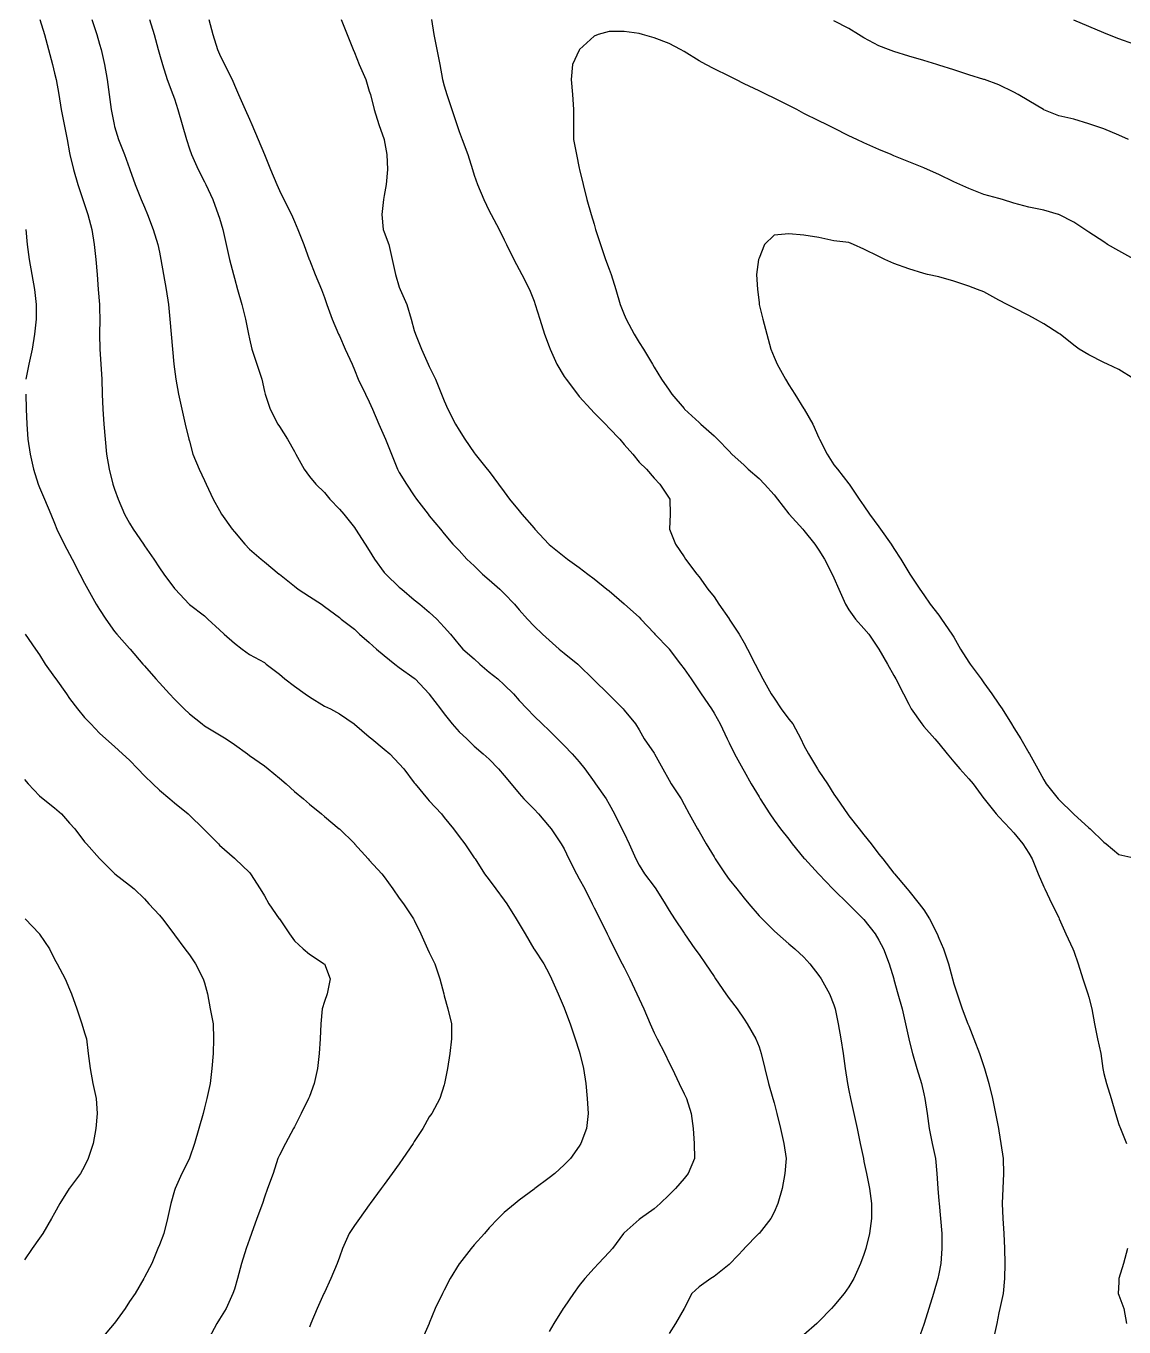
# Model space of a CAD drawing. Extents: x -280806 to 176394, y -263086 to 194114.
# Drawn here: x -176438 to -102989, y -219209 to -132171 of the extents above; entities that cross this region are included whole.
import ezdxf

# ---------------------------------------------------------------- set-up
doc = ezdxf.new("R2010")
doc.units = 0

msp = doc.modelspace()

# ---------------------------------------------------------------- linework, layer by layer
at = {"layer": 'CONTOURS'}
for points in [[(-175505.0592, -131741.0522, 518160), (-175192.1515, -132743.6918, 518160), (-174927.3413, -133746.3314, 518160), (-174673.9306, -134748.971, 518160), (-174527.1998, -135321.2026, 518160), (-174423.7507, -135751.5802, 518160), (-174241.145, -136754.2198, 518160), (-174082.771, -137756.8594, 518160), (-173889.4363, -138759.499, 518160), (-173686.1652, -139762.1081, 518160), (-173524.5602, -140652.307, 518160), (-173503.3766, -140764.7477, 518160), (-173269.9303, -141767.3873, 518160), (-172965.9838, -142769.9964, 518160), (-172631.3134, -143772.636, 518160), (-172521.9511, -144101.7286, 518160), (-172302.6475, -144775.2756, 518160), (-172035.5818, -145777.9152, 518160), (-171873.1538, -146780.5243, 518160), (-171758.3662, -147783.1639, 518160), (-171682.2576, -148785.8035, 518160), (-171621.389, -149788.4431, 518160), (-171528.6994, -150791.0522, 518160), (-171519.3115, -151073.1142, 518160), (-171491.9405, -151793.6918, 518160), (-171511.7525, -152796.3314, 518160), (-171501.9989, -153798.971, 518160), (-171433.7237, -154801.5802, 518160), (-171367.4297, -155804.2198, 518160), (-171344.3258, -156806.8594, 518160), (-171299.2154, -157809.499, 518160), (-171231.1536, -158812.1081, 518160), (-171145.962, -159814.7477, 518160), (-171044.8903, -160817.3873, 518160), (-170882.1576, -161819.9964, 518160), (-170628.1678, -162822.636, 518160), (-170516.6719, -163148.7415, 518160), (-170277.221, -163825.2756, 518160), (-169842.18, -164827.9152, 518160), (-169514.0628, -165420.3245, 518160), (-169268.9426, -165830.5243, 518160), (-168578.9974, -166833.1639, 518160), (-168511.4232, -166937.6189, 518160), (-167893.0145, -167835.8035, 518160), (-167508.7836, -168418.9164, 518160), (-167214.2858, -168838.4431, 518160), (-166506.144, -169792.3757, 518160), (-166463.7768, -169841.0522, 518160), (-165525.9377, -170843.6918, 518160), (-165503.5349, -170861.8579, 518160), (-164500.8953, -171627.6374, 518160), (-164274.307, -171846.3314, 518160), (-163498.2557, -172556.485, 518160), (-163181.6599, -172848.971, 518160), (-162495.6161, -173469.7877, 518160), (-161980.1688, -173851.5802, 518160), (-161493.007, -174213.2254, 518160), (-160490.3674, -174763.7246, 518160), (-160363.4486, -174854.2198, 518160), (-159487.7278, -175535.7526, 518160), (-159117.6701, -175856.8594, 518160), (-158485.0882, -176342.6801, 518160), (-157763.3827, -176859.499, 518160), (-157482.479, -177049.6942, 518160), (-156479.8394, -177664.9634, 518160), (-156076.2538, -177862.1081, 518160), (-155477.1998, -178193.8524, 518160), (-154495.8658, -178864.7477, 518160), (-154474.5602, -178879.7743, 518160), (-153471.9511, -179727.3317, 518160), (-153307.3591, -179867.3873, 518160), (-152469.3115, -180540.8429, 518160), (-152093.4017, -180869.9964, 518160), (-151466.6719, -181527.7548, 518160), (-151164.3713, -181872.636, 518160), (-150464.0628, -182796.6067, 518160), (-150408.894, -182875.2756, 518160), (-149587.9457, -183877.9152, 518160), (-149461.4232, -184002.9442, 518160), (-148644.102, -184880.5243, 518160), (-148458.7836, -185112.66, 518160), (-147846.8976, -185883.1639, 518160), (-147456.144, -186392.6676, 518160), (-147072.157, -186885.8035, 518160), (-146453.5349, -187810.4753, 518160), (-146400.9874, -187888.4431, 518160), (-145767.7044, -188891.0522, 518160), (-145450.8953, -189304.0562, 518160), (-145008.0514, -189893.6918, 518160), (-144448.2557, -190661.2087, 518160), (-144284.4562, -190896.3314, 518160), (-143644.6505, -191898.971, 518160), (-143445.6161, -192244.8886, 518160), (-143054.3748, -192901.5802, 518160), (-142460.9597, -193904.2198, 518160), (-142443.007, -193931.7432, 518160), (-141799.3913, -194906.8594, 518160), (-141440.3674, -195587.935, 518160), (-141283.7916, -195909.499, 518160), (-140844.6053, -196912.1081, 518160), (-140437.7278, -197855.7689, 518160), (-140413.7095, -197914.7477, 518160), (-140041.9754, -198917.3873, 518160), (-139695.3569, -199919.9964, 518160), (-139435.0882, -200764.1705, 518160), (-139381.7177, -200922.636, 518160), (-139138.3349, -201925.2756, 518160), (-138997.121, -202927.9152, 518160), (-138896.6285, -203930.5243, 518160), (-138835.3332, -204933.1639, 518160), (-138946.6462, -205935.8035, 518160), (-139317.4963, -206938.4431, 518160), (-139435.0882, -207122.7557, 518160), (-140019.8774, -207941.0522, 518160), (-140437.7278, -208352.5322, 518160), (-141067.7798, -208943.6918, 518160), (-141440.3674, -209234.1053, 518160), (-142397.3174, -209946.3314, 518160), (-142443.007, -209980.3471, 518160), (-143445.6161, -210728.875, 518160), (-143721.1248, -210948.971, 518160), (-144448.2557, -211555.4316, 518160), (-144842.5145, -211951.5802, 518160), (-145450.8953, -212580.7178, 518160), (-145771.9106, -212954.2198, 518160), (-146453.5349, -213723.7788, 518160), (-146654.0323, -213956.8594, 518160), (-147441.2088, -214959.499, 518160), (-147456.144, -214984.4316, 518160), (-148058.3069, -215962.1081, 518160), (-148458.7836, -216754.009, 518160), (-148572.0473, -216964.7477, 518160), (-149064.2993, -217967.3873, 518160), (-149461.4232, -218959.877, 518160), (-149465.599, -218969.9964, 518160), (-149921.4883, -219972.636, 518160)], [(-172037.0143, -131741.0522, 521208), (-171697.6195, -132743.6918, 521208), (-171519.3115, -133375.6642, 521208), (-171409.7969, -133746.3314, 521208), (-171185.4336, -134748.971, 521208), (-171017.885, -135751.5802, 521208), (-170882.7672, -136754.2198, 521208), (-170735.8841, -137756.8594, 521208), (-170551.7849, -138759.499, 521208), (-170516.6719, -138899.8594, 521208), (-170256.5251, -139762.1081, 521208), (-169852.3298, -140764.7477, 521208), (-169514.0628, -141709.841, 521208), (-169491.9038, -141767.3873, 521208), (-169127.0582, -142769.9964, 521208), (-168730.8792, -143772.636, 521208), (-168511.4232, -144300.1838, 521208), (-168301.8427, -144775.2756, 521208), (-167932.1203, -145777.9152, 521208), (-167629.1491, -146780.5243, 521208), (-167508.7836, -147293.2589, 521208), (-167408.8702, -147783.1639, 521208), (-167233.7321, -148785.8035, 521208), (-167055.4241, -149788.4431, 521208), (-166896.349, -150791.0522, 521208), (-166818.0458, -151793.6918, 521208), (-166732.8847, -152796.3314, 521208), (-166640.6218, -153798.971, 521208), (-166543.8478, -154801.5802, 521208), (-166506.144, -155127.0151, 521208), (-166417.4777, -155804.2198, 521208), (-166242.1567, -156806.8594, 521208), (-166021.7863, -157809.499, 521208), (-165790.1993, -158812.1081, 521208), (-165537.4591, -159814.7477, 521208), (-165503.5349, -159950.4751, 521208), (-165280.025, -160817.3873, 521208), (-164862.9367, -161819.9964, 521208), (-164500.8953, -162566.1468, 521208), (-164392.5389, -162822.636, 521208), (-163927.0178, -163825.2756, 521208), (-163498.2557, -164594.5908, 521208), (-163358.4439, -164827.9152, 521208), (-162642.2554, -165830.5243, 521208), (-162495.6161, -166005.7234, 521208), (-161803.8115, -166833.1639, 521208), (-161493.007, -167164.2986, 521208), (-160710.311, -167835.8035, 521208), (-160490.3674, -168016.8242, 521208), (-159501.4438, -168838.4431, 521208), (-159487.7278, -168849.7512, 521208), (-158485.0882, -169652.8382, 521208), (-158235.2131, -169841.0522, 521208), (-157482.479, -170337.0533, 521208), (-156681.5561, -170843.6918, 521208), (-156479.8394, -170998.3169, 521208), (-155477.1998, -171752.4835, 521208), (-155352.2928, -171846.3314, 521208), (-154474.5602, -172530.6074, 521208), (-154123.5221, -172848.971, 521208), (-153471.9511, -173415.198, 521208), (-152985.6427, -173851.5802, 521208), (-152469.3115, -174285.7373, 521208), (-151765.3759, -174854.2198, 521208), (-151466.6719, -175086.6298, 521208), (-150464.0628, -175794.6192, 521208), (-150398.0431, -175856.8594, 521208), (-149466.9096, -176859.499, 521208), (-149461.4232, -176865.9607, 521208), (-148700.551, -177862.1081, 521208), (-148458.7836, -178185.4094, 521208), (-147922.2137, -178864.7477, 521208), (-147456.144, -179381.0484, 521208), (-146944.8725, -179867.3873, 521208), (-146453.5349, -180350.2514, 521208), (-145850.7929, -180869.9964, 521208), (-145450.8953, -181225.3322, 521208), (-144825.3847, -181872.636, 521208), (-144448.2557, -182308.1038, 521208), (-143990.8118, -182875.2756, 521208), (-143445.6161, -183527.761, 521208), (-143130.1176, -183877.9152, 521208), (-142443.007, -184573.987, 521208), (-142145.6441, -184880.5243, 521208), (-141440.3674, -185718.389, 521208), (-141309.151, -185883.1639, 521208), (-140643.4982, -186885.8035, 521208), (-140437.7278, -187221.937, 521208), (-140123.9362, -187888.4431, 521208), (-139608.3365, -188891.0522, 521208), (-139435.0882, -189228.923, 521208), (-139065.2743, -189893.6918, 521208), (-138556.045, -190896.3314, 521208), (-138432.479, -191157.2098, 521208), (-138056.9045, -191898.971, 521208), (-137567.609, -192901.5802, 521208), (-137429.8394, -193173.035, 521208), (-137065.0243, -193904.2198, 521208), (-136550.8572, -194906.8594, 521208), (-136427.1998, -195150.2422, 521208), (-136042.7556, -195909.499, 521208), (-135573.4246, -196912.1081, 521208), (-135424.5602, -197247.1747, 521208), (-135105.0079, -197914.7477, 521208), (-134682.6161, -198917.3873, 521208), (-134421.9511, -199521.6533, 521208), (-134218.1009, -199919.9964, 521208), (-133712.5901, -200922.636, 521208), (-133419.3115, -201536.9909, 521208), (-133216.2842, -201925.2756, 521208), (-132753.2626, -202927.9152, 521208), (-132416.6719, -203613.4409, 521208), (-132255.9509, -203930.5243, 521208), (-131939.4466, -204933.1639, 521208), (-131798.507, -205935.8035, 521208), (-131748.5198, -206938.4431, 521208), (-131718.619, -207941.0522, 521208), (-132148.8442, -208943.6918, 521208), (-132416.6719, -209282.8123, 521208), (-132998.1084, -209946.3314, 521208), (-133419.3115, -210368.6623, 521208), (-134018.335, -210948.971, 521208), (-134421.9511, -211314.792, 521208), (-135339.0029, -211951.5802, 521208), (-135424.5602, -212020.7088, 521208), (-136427.1998, -212903.3486, 521208), (-136468.2564, -212954.2198, 521208), (-137202.4282, -213956.8594, 521208), (-137429.8394, -214213.44, 521208), (-138152.3374, -214959.499, 521208), (-138432.479, -215266.9812, 521208), (-139056.7399, -215962.1081, 521208), (-139435.0882, -216440.1564, 521208), (-139811.059, -216964.7477, 521208), (-140437.7278, -217879.2086, 521208), (-140497.4686, -217967.3873, 521208), (-141130.5686, -218969.9964, 521208), (-141440.3674, -219514.7959, 521208)], [(-168173.8877, -131741.0522, 524256), (-167871.8614, -132743.6918, 524256), (-167590.6529, -133746.3314, 524256), (-167508.7836, -134056.0387, 524256), (-167311.7914, -134748.971, 524256), (-167007.0218, -135751.5802, 524256), (-166614.287, -136754.2198, 524256), (-166506.144, -137051.4912, 524256), (-166282.9694, -137756.8594, 524256), (-165983.2901, -138759.499, 524256), (-165695.4065, -139762.1081, 524256), (-165503.5349, -140383.26, 524256), (-165369.0266, -140764.7477, 524256), (-164915.8195, -141767.3873, 524256), (-164500.8953, -142597.4491, 524256), (-164411.6194, -142769.9964, 524256), (-163950.457, -143772.636, 524256), (-163574.9434, -144775.2756, 524256), (-163498.2557, -145016.7991, 524256), (-163277.6719, -145777.9152, 524256), (-163052.1199, -146780.5243, 524256), (-162829.1282, -147783.1639, 524256), (-162565.3848, -148785.8035, 524256), (-162495.6161, -149033.9107, 524256), (-162282.439, -149788.4431, 524256), (-162003.4555, -150791.0522, 524256), (-161759.2193, -151793.6918, 524256), (-161560.6726, -152796.3314, 524256), (-161493.007, -153109.8182, 524256), (-161333.0784, -153798.971, 524256), (-160997.5546, -154801.5802, 524256), (-160669.224, -155804.2198, 524256), (-160490.3674, -156611.8483, 524256), (-160442.2699, -156806.8594, 524256), (-160101.5035, -157809.499, 524256), (-159590.6892, -158812.1081, 524256), (-159487.7278, -158966.5807, 524256), (-158952.7123, -159814.7477, 524256), (-158485.0882, -160635.7265, 524256), (-158390.5087, -160817.3873, 524256), (-157839.5218, -161819.9964, 524256), (-157482.479, -162299.2639, 524256), (-157059.2033, -162822.636, 524256), (-156479.8394, -163390.0517, 524256), (-156121.2727, -163825.2756, 524256), (-155477.1998, -164493.5191, 524256), (-155183.586, -164827.9152, 524256), (-154474.5602, -165724.4844, 524256), (-154395.678, -165830.5243, 524256), (-153756.3295, -166833.1639, 524256), (-153471.9511, -167260.7069, 524256), (-153125.485, -167835.8035, 524256), (-152469.3115, -168725.1185, 524256), (-152379.2431, -168838.4431, 524256), (-151466.6719, -169703.3741, 524256), (-151307.4444, -169841.0522, 524256), (-150464.0628, -170553.126, 524256), (-150100.8631, -170843.6918, 524256), (-149461.4232, -171396.0199, 524256), (-148963.1971, -171846.3314, 524256), (-148458.7836, -172384.8216, 524256), (-148044.1032, -172848.971, 524256), (-147456.144, -173573.1758, 524256), (-147208.3721, -173851.5802, 524256), (-146453.5349, -174508.7594, 524256), (-146074.3637, -174854.2198, 524256), (-145450.8953, -175396.1542, 524256), (-144878.3894, -175856.8594, 524256), (-144448.2557, -176252.6422, 524256), (-143833.7789, -176859.499, 524256), (-143445.6161, -177293.3818, 524256), (-142920.2018, -177862.1081, 524256), (-142443.007, -178342.2595, 524256), (-141903.8767, -178864.7477, 524256), (-141440.3674, -179312.5903, 524256), (-140880.2974, -179867.3873, 524256), (-140437.7278, -180305.4154, 524256), (-139899.5119, -180869.9964, 524256), (-139435.0882, -181394.6791, 524256), (-139061.2205, -181872.636, 524256), (-138432.479, -182739.6396, 524256), (-138336.8938, -182875.2756, 524256), (-137621.9244, -183877.9152, 524256), (-137429.8394, -184225.4482, 524256), (-137067.2798, -184880.5243, 524256), (-136571.5836, -185883.1639, 524256), (-136427.1998, -186180.7706, 524256), (-136098.0768, -186885.8035, 524256), (-135645.6317, -187888.4431, 524256), (-135424.5602, -188301.8434, 524256), (-135057.3067, -188891.0522, 524256), (-134421.9511, -189738.061, 524256), (-134312.9242, -189893.6918, 524256), (-133684.1522, -190896.3314, 524256), (-133419.3115, -191349.2033, 524256), (-133051.997, -191898.971, 524256), (-132416.6719, -192861.5904, 524256), (-132387.9902, -192901.5802, 524256), (-131699.3556, -193904.2198, 524256), (-131414.0628, -194296.8936, 524256), (-130980.2105, -194906.8594, 524256), (-130411.4232, -195770.5406, 524256), (-130314.8626, -195909.499, 524256), (-129628.5139, -196912.1081, 524256), (-129408.7836, -197232.331, 524256), (-128854.4134, -197914.7477, 524256), (-128406.144, -198604.4186, 524256), (-128186.4442, -198917.3873, 524256), (-127612.9934, -199919.9964, 524256), (-127403.5349, -200463.973, 524256), (-127254.4267, -200922.636, 524256), (-127014.4272, -201925.2756, 524256), (-126774.001, -202927.9152, 524256), (-126469.4448, -203930.5243, 524256), (-126400.8953, -204205.2101, 524256), (-126218.503, -204933.1639, 524256), (-125976.2479, -205935.8035, 524256), (-125744.6914, -206938.4431, 524256), (-125592.6266, -207941.0522, 524256), (-125668.6438, -208943.6918, 524256), (-125857.8331, -209946.3314, 524256), (-126151.2031, -210948.971, 524256), (-126400.8953, -211528.9445, 524256), (-126610.9939, -211951.5802, 524256), (-127403.5349, -212952.5738, 524256), (-127405.0284, -212954.2198, 524256), (-128394.653, -213956.8594, 524256), (-128406.144, -213970.3925, 524256), (-129337.5518, -214959.499, 524256), (-129408.7836, -215033.5349, 524256), (-130411.4232, -215828.88, 524256), (-130633.3176, -215962.1081, 524256), (-131414.0628, -216515.9906, 524256), (-131898.4205, -216964.7477, 524256), (-132407.1926, -217967.3873, 524256), (-132416.6719, -217982.2615, 524256), (-132995.2128, -218969.9964, 524256), (-133419.3115, -219635.07, 524256)], [(-164203.0447, -131741.0522, 527304), (-163933.632, -132743.6918, 527304), (-163618.4688, -133746.3314, 527304), (-163498.2557, -134056.6178, 527304), (-163169.6203, -134748.971, 527304), (-162654.3864, -135751.5802, 527304), (-162495.6161, -136137.1522, 527304), (-162228.7942, -136754.2198, 527304), (-161781.7135, -137756.8594, 527304), (-161493.007, -138399.8654, 527304), (-161338.0771, -138759.499, 527304), (-160898.525, -139762.1081, 527304), (-160490.3674, -140761.8216, 527304), (-160489.1177, -140764.7477, 527304), (-160094.1578, -141767.3873, 527304), (-159668.6875, -142769.9964, 527304), (-159487.7278, -143172.0581, 527304), (-159187.3169, -143772.636, 527304), (-158682.5071, -144775.2756, 527304), (-158485.0882, -145241.071, 527304), (-158258.0122, -145777.9152, 527304), (-157863.9667, -146780.5243, 527304), (-157493.7871, -147783.1639, 527304), (-157482.479, -147812.3028, 527304), (-157091.4511, -148785.8035, 527304), (-156670.248, -149788.4431, 527304), (-156479.8394, -150329.4022, 527304), (-156310.3706, -150791.0522, 527304), (-155956.4674, -151793.6918, 527304), (-155528.3453, -152796.3314, 527304), (-155477.1998, -152907.4006, 527304), (-155077.6375, -153798.971, 527304), (-154626.7774, -154801.5802, 527304), (-154474.5602, -155174.381, 527304), (-154213.2247, -155804.2198, 527304), (-153723.8683, -156806.8594, 527304), (-153471.9511, -157308.3773, 527304), (-153252.9828, -157809.499, 527304), (-152838.1805, -158812.1081, 527304), (-152469.3115, -159616.6582, 527304), (-152383.3274, -159814.7477, 527304), (-151996.5972, -160817.3873, 527304), (-151594.2002, -161819.9964, 527304), (-151466.6719, -162035.8862, 527304), (-150991.8545, -162822.636, 527304), (-150464.0628, -163612.1899, 527304), (-150315.1985, -163825.2756, 527304), (-149539.8178, -164827.9152, 527304), (-149461.4232, -164929.4746, 527304), (-148713.6269, -165830.5243, 527304), (-148458.7836, -166143.2796, 527304), (-147885.7596, -166833.1639, 527304), (-147456.144, -167268.9365, 527304), (-146943.9276, -167835.8035, 527304), (-146453.5349, -168280.5677, 527304), (-145908.9792, -168838.4431, 527304), (-145450.8953, -169221.6072, 527304), (-144743.4545, -169841.0522, 527304), (-144448.2557, -170133.4774, 527304), (-143768.125, -170843.6918, 527304), (-143445.6161, -171231.8851, 527304), (-142886.7653, -171846.3314, 527304), (-142443.007, -172318.1009, 527304), (-141883.3637, -172848.971, 527304), (-141440.3674, -173256.2753, 527304), (-140783.5843, -173851.5802, 527304), (-140437.7278, -174126.5402, 527304), (-139527.8693, -174854.2198, 527304), (-139435.0882, -174943.6481, 527304), (-138509.3801, -175856.8594, 527304), (-138432.479, -175938.3324, 527304), (-137495.3714, -176859.499, 527304), (-137429.8394, -176927.317, 527304), (-136495.8713, -177862.1081, 527304), (-136427.1998, -177945.3794, 527304), (-135666.1447, -178864.7477, 527304), (-135424.5602, -179263.7309, 527304), (-135082.727, -179867.3873, 527304), (-134421.9511, -180819.8873, 527304), (-134394.0314, -180869.9964, 527304), (-133840.6975, -181872.636, 527304), (-133419.3115, -182628.3571, 527304), (-133280.9933, -182875.2756, 527304), (-132618.6019, -183877.9152, 527304), (-132416.6719, -184257.5436, 527304), (-132079.1059, -184880.5243, 527304), (-131518.8835, -185883.1639, 527304), (-131414.0628, -186060.2832, 527304), (-130940.4036, -186885.8035, 527304), (-130411.4232, -187763.4751, 527304), (-130340.4658, -187888.4431, 527304), (-129666.0043, -188891.0522, 527304), (-129408.7836, -189261.5976, 527304), (-128890.8674, -189893.6918, 527304), (-128406.144, -190521.6713, 527304), (-128083.5132, -190896.3314, 527304), (-127403.5349, -191694.115, 527304), (-127203.769, -191898.971, 527304), (-126400.8953, -192698.3395, 527304), (-126174.246, -192901.5802, 527304), (-125398.2557, -193569.7932, 527304), (-124999.8516, -193904.2198, 527304), (-124395.6161, -194473.8605, 527304), (-123995.9318, -194906.8594, 527304), (-123393.007, -195688.2751, 527304), (-123236.0045, -195909.499, 527304), (-122681.6342, -196912.1081, 527304), (-122390.3674, -197667.0062, 527304), (-122309.1077, -197914.7477, 527304), (-122100.533, -198917.3873, 527304), (-121931.1252, -199919.9964, 527304), (-121776.4697, -200922.636, 527304), (-121629.1598, -201925.2756, 527304), (-121491.1159, -202927.9152, 527304), (-121387.7278, -203394.8993, 527304), (-121276.933, -203930.5243, 527304), (-121060.0373, -204933.1639, 527304), (-120841.709, -205935.8035, 527304), (-120634.2622, -206938.4431, 527304), (-120423.4015, -207941.0522, 527304), (-120385.0882, -208139.9952, 527304), (-120209.0052, -208943.6918, 527304), (-120009.0869, -209946.3314, 527304), (-119879.2421, -210948.971, 527304), (-119869.8847, -211951.5802, 527304), (-120010.367, -212954.2198, 527304), (-120255.03, -213956.8594, 527304), (-120385.0882, -214361.329, 527304), (-120607.6531, -214959.499, 527304), (-121071.193, -215962.1081, 527304), (-121387.7278, -216517.6061, 527304), (-121701.8242, -216964.7477, 527304), (-122390.3674, -217790.6033, 527304), (-122548.2233, -217967.3873, 527304), (-123393.007, -218836.1892, 527304), (-123532.6054, -218969.9964, 527304), (-124395.6161, -219724.8336, 527304)], [(-155356.1028, -131741.0522, 530352), (-154945.8115, -132743.6918, 530352), (-154549.541, -133746.3314, 530352), (-154474.5602, -133933.3262, 530352), (-154156.1662, -134748.971, 530352), (-153713.8404, -135751.5802, 530352), (-153471.9511, -136534.6723, 530352), (-153404.8951, -136754.2198, 530352), (-153143.6206, -137756.8594, 530352), (-152828.6707, -138759.499, 530352), (-152473.0301, -139762.1081, 530352), (-152469.3115, -139779.6646, 530352), (-152295.4231, -140764.7477, 530352), (-152260.9807, -141767.3873, 530352), (-152336.8759, -142769.9964, 530352), (-152469.3115, -143503.9853, 530352), (-152516.1898, -143772.636, 530352), (-152640.6701, -144775.2756, 530352), (-152535.9103, -145777.9152, 530352), (-152469.3115, -145970.305, 530352), (-152177.7398, -146780.5243, 530352), (-151953.0718, -147783.1639, 530352), (-151732.2442, -148785.8035, 530352), (-151466.6719, -149651.0698, 530352), (-151410.1925, -149788.4431, 530352), (-150972.713, -150791.0522, 530352), (-150679.8612, -151793.6918, 530352), (-150464.0628, -152542.7378, 530352), (-150375.8842, -152796.3314, 530352), (-149976.1999, -153798.971, 530352), (-149528.2658, -154801.5802, 530352), (-149461.4232, -154950.8407, 530352), (-149043.2376, -155804.2198, 530352), (-148635.9638, -156806.8594, 530352), (-148458.7836, -157238.7914, 530352), (-148217.6258, -157809.499, 530352), (-147717.9977, -158812.1081, 530352), (-147456.144, -159212.5848, 530352), (-147073.3762, -159814.7477, 530352), (-146453.5349, -160736.5238, 530352), (-146389.4659, -160817.3873, 530352), (-145582.0812, -161819.9964, 530352), (-145450.8953, -161985.2894, 530352), (-144824.6227, -162822.636, 530352), (-144448.2557, -163332.0178, 530352), (-144093.6514, -163825.2756, 530352), (-143445.6161, -164609.0688, 530352), (-143264.5344, -164827.9152, 530352), (-142443.007, -165774.8069, 530352), (-142393.477, -165830.5243, 530352), (-141470.634, -166833.1639, 530352), (-141440.3674, -166863.8878, 530352), (-140437.7278, -167672.3393, 530352), (-140215.681, -167835.8035, 530352), (-139435.0882, -168403.9202, 530352), (-138851.8534, -168838.4431, 530352), (-138432.479, -169166.0726, 530352), (-137575.5338, -169841.0522, 530352), (-137429.8394, -169966.9956, 530352), (-136427.1998, -170826.5926, 530352), (-136407.2659, -170843.6918, 530352), (-135424.5602, -171722.4607, 530352), (-135306.4198, -171846.3314, 530352), (-134421.9511, -172785.9689, 530352), (-134366.5994, -172848.971, 530352), (-133419.3115, -173845.3013, 530352), (-133413.7032, -173851.5802, 530352), (-132645.211, -174854.2198, 530352), (-132416.6719, -175171.4861, 530352), (-131944.0186, -175856.8594, 530352), (-131414.0628, -176641.3536, 530352), (-131272.727, -176859.499, 530352), (-130587.2318, -177862.1081, 530352), (-130411.4232, -178139.0494, 530352), (-130003.7837, -178864.7477, 530352), (-129539.939, -179867.3873, 530352), (-129408.7836, -180131.6489, 530352), (-129032.6909, -180869.9964, 530352), (-128489.3849, -181872.636, 530352), (-128406.144, -182015.8615, 530352), (-127919.988, -182875.2756, 530352), (-127403.5349, -183744.3518, 530352), (-127319.6844, -183877.9152, 530352), (-126685.7614, -184880.5243, 530352), (-126400.8953, -185304.1963, 530352), (-125973.5962, -185883.1639, 530352), (-125398.2557, -186578.2298, 530352), (-125174.7154, -186885.8035, 530352), (-124395.6161, -187835.3774, 530352), (-124344.2268, -187888.4431, 530352), (-123420.4085, -188891.0522, 530352), (-123393.007, -188919.6425, 530352), (-122472.0842, -189893.6918, 530352), (-122390.3674, -189973.1837, 530352), (-121448.2001, -190896.3314, 530352), (-121387.7278, -190951.165, 530352), (-120425.3522, -191898.971, 530352), (-120385.0882, -191941.2773, 530352), (-119638.9682, -192901.5802, 530352), (-119382.479, -193337.9318, 530352), (-119068.4131, -193904.2198, 530352), (-118689.1505, -194906.8594, 530352), (-118393.7993, -195909.499, 530352), (-118379.8394, -195960.8273, 530352), (-118114.4806, -196912.1081, 530352), (-117830.8642, -197914.7477, 530352), (-117603.971, -198917.3873, 530352), (-117384.7284, -199919.9964, 530352), (-117377.1998, -199952.1223, 530352), (-117141.4066, -200922.636, 530352), (-116849.1338, -201925.2756, 530352), (-116530.2216, -202927.9152, 530352), (-116374.5602, -203615.5745, 530352), (-116309.2721, -203930.5243, 530352), (-116163.6691, -204933.1639, 530352), (-116015.9021, -205935.8035, 530352), (-115820.6472, -206938.4431, 530352), (-115601.8008, -207941.0522, 530352), (-115497.925, -208943.6918, 530352), (-115430.4118, -209946.3314, 530352), (-115371.9511, -210762.1286, 530352), (-115357.4122, -210948.971, 530352), (-115256.9806, -211951.5802, 530352), (-115168.1618, -212954.2198, 530352), (-115174.1969, -213956.8594, 530352), (-115248.9034, -214959.499, 530352), (-115371.9511, -215650.4196, 530352), (-115431.0214, -215962.1081, 530352), (-115739.9057, -216964.7477, 530352), (-116035.013, -217967.3873, 530352), (-116350.8163, -218969.9964, 530352), (-116374.5602, -219041.2282, 530352), (-116701.7326, -219972.636, 530352)], [(-149318.4415, -131741.0522, 533400), (-149155.8307, -132743.6918, 533400), (-148961.6731, -133746.3314, 533400), (-148757.4571, -134748.971, 533400), (-148568.1458, -135751.5802, 533400), (-148458.7836, -136170.5582, 533400), (-148286.0534, -136754.2198, 533400), (-147951.1087, -137756.8594, 533400), (-147616.1335, -138759.499, 533400), (-147456.144, -139222.2158, 533400), (-147264.1505, -139762.1081, 533400), (-146874.3418, -140764.7477, 533400), (-146578.0762, -141767.3873, 533400), (-146453.5349, -142145.6746, 533400), (-146233.3169, -142769.9964, 533400), (-145815.7104, -143772.636, 533400), (-145450.8953, -144531.8928, 533400), (-145317.8806, -144775.2756, 533400), (-144776.129, -145777.9152, 533400), (-144448.2557, -146465.1173, 533400), (-144293.9964, -146780.5243, 533400), (-143809.5778, -147783.1639, 533400), (-143445.6161, -148465.794, 533400), (-143278.3418, -148785.8035, 533400), (-142759.2979, -149788.4431, 533400), (-142443.007, -150582.3252, 533400), (-142367.2032, -150791.0522, 533400), (-142062.1594, -151793.6918, 533400), (-141749.6784, -152796.3314, 533400), (-141440.3674, -153615.0242, 533400), (-141368.8918, -153798.971, 533400), (-140928.913, -154801.5802, 533400), (-140437.7278, -155623.9001, 533400), (-140306.9686, -155804.2198, 533400), (-139555.8499, -156806.8594, 533400), (-139435.0882, -156959.6861, 533400), (-138659.1893, -157809.499, 533400), (-138432.479, -158045.8409, 533400), (-137671.6068, -158812.1081, 533400), (-137429.8394, -159069.8774, 533400), (-136705.6346, -159814.7477, 533400), (-136427.1998, -160162.8902, 533400), (-135853.7796, -160817.3873, 533400), (-135424.5602, -161341.6738, 533400), (-134939.6234, -161819.9964, 533400), (-134421.9511, -162427.7676, 533400), (-134030.6184, -162822.636, 533400), (-133419.3115, -163759.6826, 533400), (-133370.7569, -163825.2756, 533400), (-133342.5934, -164827.9152, 533400), (-133383.2842, -165830.5243, 533400), (-132991.8905, -166833.1639, 533400), (-132416.6719, -167679.2278, 533400), (-132327.3655, -167835.8035, 533400), (-131560.9764, -168838.4431, 533400), (-131414.0628, -169019.3724, 533400), (-130836.6192, -169841.0522, 533400), (-130411.4232, -170361.5287, 533400), (-130083.1841, -170843.6918, 533400), (-129408.7836, -171829.5979, 533400), (-129397.1098, -171846.3314, 533400), (-128731.579, -172848.971, 533400), (-128406.144, -173441.4718, 533400), (-128182.2379, -173851.5802, 533400), (-127663.8341, -174854.2198, 533400), (-127403.5349, -175376.4946, 533400), (-127152.8978, -175856.8594, 533400), (-126580.0567, -176859.499, 533400), (-126400.8953, -177150.3696, 533400), (-125928.7601, -177862.1081, 533400), (-125398.2557, -178553.9126, 533400), (-125147.4662, -178864.7477, 533400), (-124603.3068, -179867.3873, 533400), (-124395.6161, -180295.6922, 533400), (-124082.5865, -180869.9964, 533400), (-123500.1137, -181872.636, 533400), (-123393.007, -182034.241, 533400), (-122827.1762, -182875.2756, 533400), (-122390.3674, -183566.2267, 533400), (-122166.5832, -183877.9152, 533400), (-121483.9836, -184880.5243, 533400), (-121387.7278, -185005.4009, 533400), (-120709.944, -185883.1639, 533400), (-120385.0882, -186285.2866, 533400), (-119910.3012, -186885.8035, 533400), (-119382.479, -187566.2086, 533400), (-119112.03, -187888.4431, 533400), (-118379.8394, -188850.2395, 533400), (-118348.1098, -188891.0522, 533400), (-117497.6568, -189893.6918, 533400), (-117377.1998, -190032.3149, 533400), (-116688.5347, -190896.3314, 533400), (-116374.5602, -191311.3166, 533400), (-116009.166, -191898.971, 533400), (-115490.2745, -192901.5802, 533400), (-115371.9511, -193201.29, 533400), (-115071.5707, -193904.2198, 533400), (-114735.9859, -194906.8594, 533400), (-114457.3682, -195909.499, 533400), (-114369.3115, -196240.6946, 533400), (-114148.4839, -196912.1081, 533400), (-113809.1806, -197914.7477, 533400), (-113423.8219, -198917.3873, 533400), (-113366.6719, -199071.2198, 533400), (-113027.9782, -199919.9964, 533400), (-112660.5722, -200922.636, 533400), (-112364.0628, -201781.1662, 533400), (-112314.1061, -201925.2756, 533400), (-112024.9423, -202927.9152, 533400), (-111782.352, -203930.5243, 533400), (-111572.4972, -204933.1639, 533400), (-111388.1237, -205935.8035, 533400), (-111361.4232, -206093.568, 533400), (-111220.2094, -206938.4431, 533400), (-111072.0156, -207941.0522, 533400), (-111041.5356, -208943.6918, 533400), (-111081.8911, -209946.3314, 533400), (-111127.1844, -210948.971, 533400), (-111093.7174, -211951.5802, 533400), (-111024.7106, -212954.2198, 533400), (-110973.3823, -213956.8594, 533400), (-110959.6968, -214959.499, 533400), (-110987.7994, -215962.1081, 533400), (-111065.5234, -216964.7477, 533400), (-111295.0378, -217967.3873, 533400), (-111361.4232, -218257.6788, 533400), (-111505.3193, -218969.9964, 533400), (-111722.2454, -219972.636, 533400)], [(-102696.0202, -139762.1081, 533400), (-103340.3674, -139468.3114, 533400), (-104343.007, -139059.2088, 533400), (-105199.4645, -138759.499, 533400), (-105345.6161, -138705.9761, 533400), (-106348.2557, -138410.3506, 533400), (-107350.8953, -138176.4775, 533400), (-108353.5349, -137772.3432, 533400), (-108382.5823, -137756.8594, 533400), (-109356.144, -137184.2621, 533400), (-110068.553, -136754.2198, 533400), (-110358.7836, -136596.9734, 533400), (-111361.4232, -136111.0308, 533400), (-112330.3519, -135751.5802, 533400), (-112364.0628, -135741.1255, 533400), (-113366.6719, -135429.6809, 533400), (-114369.3115, -135107.5073, 533400), (-115371.9511, -134793.7157, 533400), (-115517.0054, -134748.971, 533400), (-116374.5602, -134488.2756, 533400), (-117377.1998, -134186.3102, 533400), (-118379.8394, -133876.7249, 533400), (-118745.9957, -133746.3314, 533400), (-119382.479, -133487.5258, 533400), (-120385.0882, -132957.8443, 533400), (-120738.3209, -132743.6918, 533400), (-121387.7278, -132326.695, 533400), (-122390.3674, -131814.9967, 533400)], [(-102337.7278, -133395.0494, 530352), (-103340.3674, -133017.7985, 530352), (-104060.6098, -132743.6918, 530352), (-104343.007, -132631.3121, 530352), (-105345.6161, -132211.511, 530352), (-106348.2557, -131783.7547, 530352)], [(-102337.7278, -147767.4972, 536448), (-103340.3674, -147206.147, 536448), (-104086.2434, -146780.5243, 536448), (-104343.007, -146620.1995, 536448), (-105345.6161, -145954.0896, 536448), (-105604.3608, -145777.9152, 536448), (-106348.2557, -145289.016, 536448), (-107350.8953, -144778.2322, 536448), (-107360.3746, -144775.2756, 536448), (-108353.5349, -144500.7422, 536448), (-109356.144, -144283.999, 536448), (-110358.7836, -144021.9624, 536448), (-111124.685, -143772.636, 536448), (-111361.4232, -143704.6351, 536448), (-112364.0628, -143450.4014, 536448), (-113366.6719, -143034.0446, 536448), (-113966.3964, -142769.9964, 536448), (-114369.3115, -142585.2571, 536448), (-115371.9511, -142113.8839, 536448), (-116121.7591, -141767.3873, 536448), (-116374.5602, -141654.276, 536448), (-117377.1998, -141254.3174, 536448), (-118379.8394, -140846.8303, 536448), (-118573.9056, -140764.7477, 536448), (-119382.479, -140431.7537, 536448), (-120385.0882, -139990.3728, 536448), (-120867.7085, -139762.1081, 536448), (-121387.7278, -139510.6786, 536448), (-122390.3674, -139005.8688, 536448), (-122889.6602, -138759.499, 536448), (-123393.007, -138518.8289, 536448), (-124395.6161, -138014.5373, 536448), (-124875.1884, -137756.8594, 536448), (-125398.2557, -137487.9648, 536448), (-126400.8953, -137002.9975, 536448), (-126913.2336, -136754.2198, 536448), (-127403.5349, -136516.5977, 536448), (-128406.144, -136047.419, 536448), (-128955.7898, -135751.5802, 536448), (-129408.7836, -135521.4866, 536448), (-130411.4232, -135028.0764, 536448), (-130950.3401, -134748.971, 536448), (-131414.0628, -134491.2017, 536448), (-132416.6719, -133867.459, 536448), (-132648.8381, -133746.3314, 536448), (-133419.3115, -133329.0907, 536448), (-134421.9511, -132950.5596, 536448), (-135201.5686, -132743.6918, 536448), (-135424.5602, -132679.8667, 536448), (-136427.1998, -132536.8241, 536448), (-137429.8394, -132535.3915, 536448), (-138168.7051, -132743.6918, 536448), (-138432.479, -132848.2382, 536448), (-139407.6257, -133746.3314, 536448), (-139435.0882, -133782.1454, 536448), (-139876.8958, -134748.971, 536448), (-139960.1366, -135751.5802, 536448), (-139882.9003, -136754.2198, 536448), (-139824.6226, -137756.8594, 536448), (-139810.8456, -138759.499, 536448), (-139805.3897, -139762.1081, 536448), (-139623.485, -140764.7477, 536448), (-139435.0882, -141689.8462, 536448), (-139417.7146, -141767.3873, 536448), (-139168.4796, -142769.9964, 536448), (-138913.9106, -143772.636, 536448), (-138632.184, -144775.2756, 536448), (-138432.479, -145419.8362, 536448), (-138332.9923, -145777.9152, 536448), (-138015.6955, -146780.5243, 536448), (-137668.7417, -147783.1639, 536448), (-137429.8394, -148430.2848, 536448), (-137300.4518, -148785.8035, 536448), (-136981.4482, -149788.4431, 536448), (-136698.167, -150791.0522, 536448), (-136427.1998, -151473.3166, 536448), (-136291.7162, -151793.6918, 536448), (-135756.5789, -152796.3314, 536448), (-135424.5602, -153334.4863, 536448), (-135129.7272, -153798.971, 536448), (-134533.386, -154801.5802, 536448), (-134421.9511, -154987.4167, 536448), (-133918.7568, -155804.2198, 536448), (-133419.3115, -156542.3539, 536448), (-133243.9906, -156806.8594, 536448), (-132416.6719, -157764.9677, 536448), (-132383.1134, -157809.499, 536448), (-131414.0628, -158700.5818, 536448), (-131305.7369, -158812.1081, 536448), (-130411.4232, -159577.6742, 536448), (-130188.8278, -159814.7477, 536448), (-129408.7836, -160615.4573, 536448), (-129222.947, -160817.3873, 536448), (-128406.144, -161561.3736, 536448), (-128123.1677, -161819.9964, 536448), (-127403.5349, -162433.2845, 536448), (-127035.306, -162822.636, 536448), (-126400.8953, -163543.1832, 536448), (-126173.6364, -163825.2756, 536448), (-125398.2557, -164815.8451, 536448), (-125387.3134, -164827.9152, 536448), (-124467.3355, -165830.5243, 536448), (-124395.6161, -165912.5155, 536448), (-123668.9119, -166833.1639, 536448), (-123393.007, -167230.8365, 536448), (-123013.7443, -167835.8035, 536448), (-122504.7588, -168838.4431, 536448), (-122390.3674, -169094.1398, 536448), (-122063.3779, -169841.0522, 536448), (-121607.4581, -170843.6918, 536448), (-121387.7278, -171229.8125, 536448), (-120944.3962, -171846.3314, 536448), (-120385.0882, -172476.2616, 536448), (-120064.1033, -172848.971, 536448), (-119383.1496, -173851.5802, 536448), (-119382.479, -173852.7079, 536448), (-118801.1035, -174854.2198, 536448), (-118379.8394, -175626.1867, 536448), (-118254.9629, -175856.8594, 536448), (-117738.7841, -176859.499, 536448), (-117377.1998, -177551.3035, 536448), (-117216.1435, -177862.1081, 536448), (-116511.385, -178864.7477, 536448), (-116374.5602, -179029.5835, 536448), (-115650.8431, -179867.3873, 536448), (-115371.9511, -180176.485, 536448), (-114809.1684, -180869.9964, 536448), (-114369.3115, -181403.0306, 536448), (-113958.6545, -181872.636, 536448), (-113366.6719, -182541.0929, 536448), (-113080.2818, -182875.2756, 536448), (-112364.0628, -183851.0928, 536448), (-112344.8909, -183877.9152, 536448), (-111532.477, -184880.5243, 536448), (-111361.4232, -185072.3045, 536448), (-110591.8032, -185883.1639, 536448), (-110358.7836, -186140.9028, 536448), (-109752.5364, -186885.8035, 536448), (-109356.144, -187517.471, 536448), (-109136.6575, -187888.4431, 536448), (-108734.5044, -188891.0522, 536448), (-108353.5349, -189759.8542, 536448), (-108294.2208, -189893.6918, 536448), (-107818.0622, -190896.3314, 536448), (-107350.8953, -191819.2963, 536448), (-107314.5936, -191898.971, 536448), (-106873.6699, -192901.5802, 536448), (-106415.6165, -193904.2198, 536448), (-106348.2557, -194065.2151, 536448), (-106057.8422, -194906.8594, 536448), (-105733.6874, -195909.499, 536448), (-105413.3426, -196912.1081, 536448), (-105345.6161, -197134.033, 536448), (-105130.3358, -197914.7477, 536448), (-104953.4604, -198917.3873, 536448), (-104750.0674, -199919.9964, 536448), (-104542.8338, -200922.636, 536448), (-104414.2082, -201925.2756, 536448), (-104343.007, -202240.5912, 536448), (-104158.8163, -202927.9152, 536448), (-103849.6272, -203930.5243, 536448), (-103555.3733, -204933.1639, 536448), (-103340.3674, -205662.0017, 536448), (-103231.889, -205935.8035, 536448), (-102811.9356, -206938.4431, 536448)], [(-176461.3692, -145777.9152, 515112), (-176364.9914, -146780.5243, 515112), (-176229.8431, -147783.1639, 515112), (-176053.0896, -148785.8035, 515112), (-175874.9035, -149788.4431, 515112), (-175754.477, -150791.0522, 515112), (-175770.0523, -151793.6918, 515112), (-175868.1674, -152796.3314, 515112), (-176036.6609, -153798.971, 515112), (-176251.8192, -154801.5802, 515112), (-176461.8264, -155804.2198, 515112)], [(-102337.7278, -155772.7034, 539496), (-103340.3674, -155160.9089, 539496), (-104091.7298, -154801.5802, 539496), (-104343.007, -154674.4481, 539496), (-105345.6161, -154179.1786, 539496), (-105992.8284, -153798.971, 539496), (-106348.2557, -153530.9604, 539496), (-107264.0882, -152796.3314, 539496), (-107350.8953, -152736.1639, 539496), (-108353.5349, -152096.9983, 539496), (-108901.8091, -151793.6918, 539496), (-109356.144, -151543.451, 539496), (-110358.7836, -151026.2054, 539496), (-110793.1541, -150791.0522, 539496), (-111361.4232, -150510.3619, 539496), (-112364.0628, -149963.6726, 539496), (-112795.111, -149788.4431, 539496), (-113366.6719, -149575.3879, 539496), (-114369.3115, -149244.558, 539496), (-115371.9511, -148961.8255, 539496), (-116125.813, -148785.8035, 539496), (-116374.5602, -148723.35, 539496), (-117377.1998, -148407.3029, 539496), (-118379.8394, -148067.6033, 539496), (-118996.3889, -147783.1639, 539496), (-119382.479, -147599.4914, 539496), (-120385.0882, -147092.8529, 539496), (-121090.243, -146780.5243, 539496), (-121387.7278, -146660.3722, 539496), (-122390.3674, -146533.1791, 539496), (-123393.007, -146328.8412, 539496), (-124395.6161, -146164.3406, 539496), (-125398.2557, -146072.6263, 539496), (-126400.8953, -146160.805, 539496), (-127039.2989, -146780.5243, 539496), (-127403.5349, -147696.9055, 539496), (-127428.8942, -147783.1639, 539496), (-127565.2618, -148785.8035, 539496), (-127495.7369, -149788.4431, 539496), (-127403.5349, -150671.2049, 539496), (-127390.8857, -150791.0522, 539496), (-127150.7947, -151793.6918, 539496), (-126876.9624, -152796.3314, 539496), (-126608.2202, -153798.971, 539496), (-126400.8953, -154331.5786, 539496), (-126197.2889, -154801.5802, 539496), (-125640.4193, -155804.2198, 539496), (-125398.2557, -156184.5187, 539496), (-125017.0423, -156806.8594, 539496), (-124395.6161, -157785.5112, 539496), (-124382.2049, -157809.499, 539496), (-123813.57, -158812.1081, 539496), (-123393.007, -159721.8446, 539496), (-123349.573, -159814.7477, 539496), (-122843.544, -160817.3873, 539496), (-122390.3674, -161522.6335, 539496), (-122163.6876, -161819.9964, 539496), (-121387.7278, -162807.0912, 539496), (-121376.633, -162822.636, 539496), (-120705.6768, -163825.2756, 539496), (-120385.0882, -164273.7888, 539496), (-120019.1453, -164827.9152, 539496), (-119382.479, -165682.5744, 539496), (-119277.0792, -165830.5243, 539496), (-118572.7778, -166833.1639, 539496), (-118379.8394, -167130.7402, 539496), (-117906.0583, -167835.8035, 539496), (-117377.1998, -168724.6918, 539496), (-117304.505, -168838.4431, 539496), (-116655.7382, -169841.0522, 539496), (-116374.5602, -170225.7403, 539496), (-115947.2306, -170843.6918, 539496), (-115371.9511, -171585.0569, 539496), (-115191.2047, -171846.3314, 539496), (-114500.5889, -172848.971, 539496), (-114369.3115, -173061.7519, 539496), (-113915.7996, -173851.5802, 539496), (-113366.6719, -174735.7745, 539496), (-113288.3688, -174854.2198, 539496), (-112549.8994, -175856.8594, 539496), (-112364.0628, -176113.1962, 539496), (-111818.3489, -176859.499, 539496), (-111361.4232, -177541.2756, 539496), (-111142.0586, -177862.1081, 539496), (-110509.873, -178864.7477, 539496), (-110358.7836, -179113.373, 539496), (-109886.6789, -179867.3873, 539496), (-109356.144, -180788.9196, 539496), (-109307.6808, -180869.9964, 539496), (-108747.367, -181872.636, 539496), (-108353.5349, -182601.9919, 539496), (-108197.2944, -182875.2756, 539496), (-107386.2216, -183877.9152, 539496), (-107350.8953, -183915.1008, 539496), (-106375.5353, -184880.5243, 539496), (-106348.2557, -184910.3642, 539496), (-105345.6161, -185811.6578, 539496), (-105256.8583, -185883.1639, 539496), (-104343.007, -186779.5198, 539496), (-104191.247, -186885.8035, 539496), (-103340.3674, -187588.6418, 539496)], [(-176444.7881, -156806.8594, 515112), (-176426.683, -157809.499, 515112), (-176395.1362, -158812.1081, 515112), (-176323.4472, -159814.7477, 515112), (-176156.4473, -160817.3873, 515112), (-175933.0898, -161819.9964, 515112), (-175615.8235, -162822.636, 515112), (-175529.8394, -163038.3734, 515112), (-175212.8474, -163825.2756, 515112), (-174771.3446, -164827.9152, 515112), (-174527.1998, -165435.3511, 515112), (-174373.093, -165830.5243, 515112), (-173878.5854, -166833.1639, 515112), (-173524.5602, -167494.458, 515112), (-173354.0856, -167835.8035, 515112), (-172838.8517, -168838.4431, 515112), (-172521.9511, -169439.2039, 515112), (-172308.6826, -169841.0522, 515112), (-171742.5775, -170843.6918, 515112), (-171519.3115, -171214.3591, 515112), (-171106.1246, -171846.3314, 515112), (-170516.6719, -172668.5904, 515112), (-170371.5871, -172848.971, 515112), (-169514.0628, -173816.01, 515112), (-169479.8033, -173851.5802, 515112), (-168614.0189, -174854.2198, 515112), (-168511.4232, -174978.6696, 515112), (-167752.0445, -175856.8594, 515112), (-167508.7836, -176104.997, 515112), (-166829.5063, -176859.499, 515112), (-166506.144, -177210.9943, 515112), (-165868.0452, -177862.1081, 515112), (-165503.5349, -178190.1034, 515112), (-164658.294, -178864.7477, 515112), (-164500.8953, -178983.894, 515112), (-163498.2557, -179595.5362, 515112), (-163040.7509, -179867.3873, 515112), (-162495.6161, -180230.3431, 515112), (-161626.6008, -180869.9964, 515112), (-161493.007, -180966.8923, 515112), (-160490.3674, -181668.7858, 515112), (-160233.3295, -181872.636, 515112), (-159487.7278, -182487.2042, 515112), (-159034.795, -182875.2756, 515112), (-158485.0882, -183373.2883, 515112), (-157875.0614, -183877.9152, 515112), (-157482.479, -184234.9884, 515112), (-156679.5444, -184880.5243, 515112), (-156479.8394, -185048.0729, 515112), (-155486.2219, -185883.1639, 515112), (-155477.1998, -185891.3021, 515112), (-154474.5602, -186866.9669, 515112), (-154455.9674, -186885.8035, 515112), (-153544.463, -187888.4431, 515112), (-153471.9511, -187970.5258, 515112), (-152628.3562, -188891.0522, 515112), (-152469.3115, -189096.8532, 515112), (-151905.7973, -189893.6918, 515112), (-151466.6719, -190513.9903, 515112), (-151193.3578, -190896.3314, 515112), (-150513.227, -191898.971, 515112), (-150464.0628, -191983.7054, 515112), (-150020.8226, -192901.5802, 515112), (-149588.982, -193904.2198, 515112), (-149461.4232, -194150.1934, 515112), (-149082.6178, -194906.8594, 515112), (-148752.7022, -195909.499, 515112), (-148492.8298, -196912.1081, 515112), (-148458.7836, -197055.3336, 515112), (-148226.0688, -197914.7477, 515112), (-147977.9921, -198917.3873, 515112), (-147974.6393, -199919.9964, 515112), (-148078.4237, -200922.636, 515112), (-148236.432, -201925.2756, 515112), (-148433.7595, -202927.9152, 515112), (-148458.7836, -203017.5874, 515112), (-148754.9578, -203930.5243, 515112), (-149297.136, -204933.1639, 515112), (-149461.4232, -205138.1419, 515112), (-149896.769, -205935.8035, 515112), (-150464.0628, -206807.9582, 515112), (-150545.8102, -206938.4431, 515112), (-151225.0874, -207941.0522, 515112), (-151466.6719, -208295.5956, 515112), (-151941.3674, -208943.6918, 515112), (-152469.3115, -209676.1872, 515112), (-152671.7902, -209946.3314, 515112), (-153410.3815, -210948.971, 515112), (-153471.9511, -211037.9422, 515112), (-154122.3334, -211951.5802, 515112), (-154474.5602, -212425.4527, 515112), (-154815.2047, -212954.2198, 515112), (-155271.3989, -213956.8594, 515112), (-155477.1998, -214531.4988, 515112), (-155617.4078, -214959.499, 515112), (-156040.135, -215962.1081, 515112), (-156479.8394, -216906.8662, 515112), (-156507.0581, -216964.7477, 515112), (-156964.8982, -217967.3873, 515112), (-157376.2258, -218969.9964, 515112), (-157482.479, -219221.0602, 515112)], [(-176485.9666, -172848.971, 512064), (-175802.6354, -173851.5802, 512064), (-175529.8394, -174244.5588, 512064), (-175146.5534, -174854.2198, 512064), (-174527.1998, -175740.06, 512064), (-174446.2145, -175856.8594, 512064), (-173737.6764, -176859.499, 512064), (-173524.5602, -177161.9825, 512064), (-172992.4404, -177862.1081, 512064), (-172521.9511, -178433.2118, 512064), (-172102.0282, -178864.7477, 512064), (-171519.3115, -179487.0578, 512064), (-171096.8282, -179867.3873, 512064), (-170516.6719, -180364.638, 512064), (-169978.3951, -180869.9964, 512064), (-169514.0628, -181279.8, 512064), (-168967.1906, -181872.636, 512064), (-168511.4232, -182335.993, 512064), (-167957.0834, -182875.2756, 512064), (-167508.7836, -183287.0299, 512064), (-166816.9486, -183877.9152, 512064), (-166506.144, -184147.6632, 512064), (-165584.7641, -184880.5243, 512064), (-165503.5349, -184956.6634, 512064), (-164554.6315, -185883.1639, 512064), (-164500.8953, -185938.7594, 512064), (-163571.7734, -186885.8035, 512064), (-163498.2557, -186964.2895, 512064), (-162495.6161, -187848.5143, 512064), (-162445.8727, -187888.4431, 512064), (-161493.007, -188802.0202, 512064), (-161413.3018, -188891.0522, 512064), (-160781.5428, -189893.6918, 512064), (-160490.3674, -190363.5106, 512064), (-160193.8884, -190896.3314, 512064), (-159493.0922, -191898.971, 512064), (-159487.7278, -191907.2006, 512064), (-158814.577, -192901.5802, 512064), (-158485.0882, -193371.155, 512064), (-157887.8326, -193904.2198, 512064), (-157482.479, -194261.3539, 512064), (-156487.8252, -194906.8594, 512064), (-156479.8394, -194922.5261, 512064), (-156099.2662, -195909.499, 512064), (-156282.0242, -196912.1081, 512064), (-156479.8394, -197433.0722, 512064), (-156616.6946, -197914.7477, 512064), (-156725.6606, -198917.3873, 512064), (-156762.5414, -199919.9964, 512064), (-156827.9515, -200922.636, 512064), (-156945.8177, -201925.2756, 512064), (-157153.295, -202927.9152, 512064), (-157482.479, -203792.4804, 512064), (-157530.8203, -203930.5243, 512064), (-158024.4439, -204933.1639, 512064), (-158485.0882, -205819.8576, 512064), (-158545.3776, -205935.8035, 512064), (-159089.537, -206938.4431, 512064), (-159487.7278, -207717.2376, 512064), (-159583.0997, -207941.0522, 512064), (-159911.3693, -208943.6918, 512064), (-160277.1293, -209946.3314, 512064), (-160490.3674, -210530.694, 512064), (-160628.2894, -210948.971, 512064), (-160987.5876, -211951.5802, 512064), (-161353.9572, -212954.2198, 512064), (-161493.007, -213325.2528, 512064), (-161712.1886, -213956.8594, 512064), (-162019.549, -214959.499, 512064), (-162285.0602, -215962.1081, 512064), (-162495.6161, -216671.3472, 512064), (-162594.798, -216964.7477, 512064), (-163041.6958, -217967.3873, 512064), (-163498.2557, -218683.5758, 512064), (-163663.122, -218969.9964, 512064), (-164219.321, -219972.636, 512064)], [(-176532.479, -182577.7908, 509016), (-176292.1442, -182875.2756, 509016), (-175529.8394, -183663.0617, 509016), (-175284.0792, -183877.9152, 509016), (-174527.1998, -184482.3946, 509016), (-174074.0842, -184880.5243, 509016), (-173524.5602, -185499.7865, 509016), (-173166.6946, -185883.1639, 509016), (-172521.9511, -186740.2006, 509016), (-172400.7931, -186885.8035, 509016), (-171519.3115, -187856.0124, 509016), (-171491.4223, -187888.4431, 509016), (-170516.6719, -188864.9004, 509016), (-170488.295, -188891.0522, 509016), (-169514.0628, -189649.8823, 509016), (-169207.7388, -189893.6918, 509016), (-168511.4232, -190571.2013, 509016), (-168211.7743, -190896.3314, 509016), (-167508.7836, -191667.6583, 509016), (-167318.7408, -191898.971, 509016), (-166558.5391, -192901.5802, 509016), (-166506.144, -192975.1284, 509016), (-165824.1845, -193904.2198, 509016), (-165503.5349, -194308.415, 509016), (-165099.2482, -194906.8594, 509016), (-164591.6952, -195909.499, 509016), (-164500.8953, -196191.6828, 509016), (-164308.5055, -196912.1081, 509016), (-164119.2247, -197914.7477, 509016), (-163926.8959, -198917.3873, 509016), (-163894.4347, -199919.9964, 509016), (-163927.2922, -200922.636, 509016), (-163998.8287, -201925.2756, 509016), (-164130.4414, -202927.9152, 509016), (-164337.6749, -203930.5243, 509016), (-164500.8953, -204551.0362, 509016), (-164593.7374, -204933.1639, 509016), (-164884.8823, -205935.8035, 509016), (-165178.4962, -206938.4431, 509016), (-165503.5349, -207922.2156, 509016), (-165510.3014, -207941.0522, 509016), (-166016.239, -208943.6918, 509016), (-166471.3663, -209946.3314, 509016), (-166506.144, -210067.6418, 509016), (-166754.8913, -210948.971, 509016), (-166974.5302, -211951.5802, 509016), (-167227.7885, -212954.2198, 509016), (-167508.7836, -213715.9759, 509016), (-167623.5103, -213956.8594, 509016), (-168016.5194, -214959.499, 509016), (-168511.4232, -215881.3666, 509016), (-168551.1691, -215962.1081, 509016), (-169141.4448, -216964.7477, 509016), (-169514.0628, -217502.8721, 509016), (-169810.3589, -217967.3873, 509016), (-170516.6719, -218943.936, 509016), (-170535.3562, -218969.9964, 509016), (-171398.6717, -219972.636, 509016)], [(-103340.3674, -187588.6418, 539496), (-102337.7278, -187815.2911, 539496)], [(-176495.8421, -191898.971, 505968), (-175543.7078, -192901.5802, 505968), (-175529.8394, -192920.5082, 505968), (-174861.413, -193904.2198, 505968), (-174527.1998, -194595.1709, 505968), (-174352.3361, -194906.8594, 505968), (-173811.2246, -195909.499, 505968), (-173524.5602, -196604.321, 505968), (-173390.7835, -196912.1081, 505968), (-173040.5074, -197914.7477, 505968), (-172694.7118, -198917.3873, 505968), (-172521.9511, -199524.7013, 505968), (-172401.6161, -199919.9964, 505968), (-172275.185, -200922.636, 505968), (-172151.0095, -201925.2756, 505968), (-171973.0063, -202927.9152, 505968), (-171755.5925, -203930.5243, 505968), (-171684.696, -204933.1639, 505968), (-171758.3662, -205935.8035, 505968), (-171953.1029, -206938.4431, 505968), (-172280.7019, -207941.0522, 505968), (-172521.9511, -208445.2524, 505968), (-172803.373, -208943.6918, 505968), (-173524.5602, -209918.5032, 505968), (-173544.4942, -209946.3314, 505968), (-174170.3705, -210948.971, 505968), (-174527.1998, -211598.8046, 505968), (-174725.1979, -211951.5802, 505968), (-175320.8381, -212954.2198, 505968), (-175529.8394, -213261.3667, 505968), (-176016.2393, -213956.8594, 505968), (-176532.479, -214724.803, 505968)], [(-102754.2065, -213956.8594, 536448), (-103024.4117, -214959.499, 536448), (-103323.0547, -215962.1081, 536448), (-103340.3674, -216215.3664, 536448), (-103377.1567, -216964.7477, 536448), (-103340.3674, -217084.2293, 536448), (-103004.4778, -217967.3873, 536448), (-102825.3773, -218969.9964, 536448)]]:
    msp.add_polyline3d(points, dxfattribs=at)

doc.saveas('drawing.dxf')
